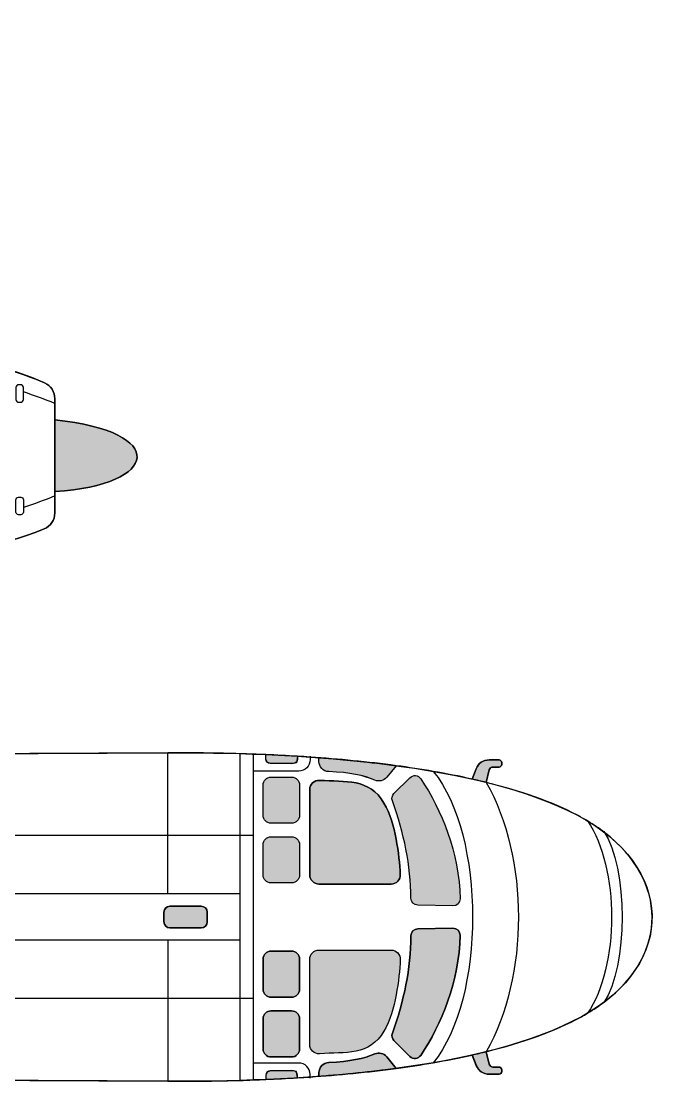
# Model space of a CAD drawing. Extents: x 65 to 355, y 40 to 244.
# Drawn here: x 262.71 to 282.08, y 108.03 to 139.77 of the extents above; entities that cross this region are included whole.
import ezdxf

# ---------------------------------------------------------------- set-up
doc = ezdxf.new("R2010")
doc.units = 0
doc.header["$MEASUREMENT"] = 0
doc.layers.add('4-VIEW', color=7, linetype='CONTINUOUS')
doc.layers.add('SOLIDS', color=7, linetype='CONTINUOUS')

msp = doc.modelspace()

# ---------------------------------------------------------------- hatches: boundary and pattern name
at = {"layer": 'SOLIDS'}
h = msp.add_hatch(color=7, dxfattribs=at)
edge = h.paths.add_edge_path()
edge.add_spline(control_points=[(263.689, 128.033), (263.689, 128.033), (263.689, 125.915), (263.689, 125.915), (266.785, 126.121), (267.055, 127.677), (263.689, 128.033)], knot_values=[0, 0, 0, 0, 1, 1, 1, 2, 2, 2, 2], degree=3, periodic=1)
for points in [[(269.914, 118.034), (269.907, 118.165), (270.845, 118.116), (270.812, 117.927), (270.678, 117.897), (270.053, 117.907), (269.951, 117.945)], [(269.914, 108.718), (269.907, 108.587), (270.845, 108.636), (270.812, 108.826), (270.678, 108.855), (270.053, 108.846), (269.951, 108.809)]]:
    msp.add_hatch(color=7, dxfattribs=at).paths.add_polyline_path(points)
h = msp.add_hatch(color=7, dxfattribs=at)
edge = h.paths.add_edge_path()
edge.add_spline(control_points=[(273.758, 117.839), (273.007, 117.94), (272.24, 118.017), (271.478, 118.073), (271.478, 118.073), (271.478, 118.022), (271.478, 118.022), (271.478, 118.022), (271.478, 117.966), (271.478, 117.966), (271.478, 117.804), (271.607, 117.67), (271.77, 117.664), (272.385, 117.64), (272.811, 117.547), (273.122, 117.412), (273.248, 117.359), (273.389, 117.392), (273.476, 117.498), (273.476, 117.498), (273.758, 117.839), (273.758, 117.839)], knot_values=[0, 0, 0, 0, 1, 1, 1, 2, 2, 2, 3, 3, 3, 4, 4, 4, 5, 5, 5, 6, 6, 6, 7, 7, 7, 7], degree=3, periodic=1)
h = msp.add_hatch(color=7, dxfattribs=at)
edge = h.paths.add_edge_path()
edge.add_spline(control_points=[(276.497, 118.008), (276.324, 118.008), (276.176, 117.908), (276.112, 117.748), (276.112, 117.748), (275.992, 117.445), (275.992, 117.445), (276.131, 117.414), (276.269, 117.381), (276.406, 117.347), (276.406, 117.347), (276.501, 117.713), (276.501, 117.713), (276.513, 117.763), (276.557, 117.798), (276.609, 117.798), (276.609, 117.798), (276.789, 117.798), (276.789, 117.798), (276.833, 117.798), (276.869, 117.833), (276.869, 117.878), (276.869, 117.878), (276.869, 117.928), (276.869, 117.928), (276.869, 117.972), (276.833, 118.008), (276.789, 118.008), (276.789, 118.008), (276.497, 118.008), (276.497, 118.008)], knot_values=[0, 0, 0, 0, 1, 1, 1, 2, 2, 2, 3, 3, 3, 4, 4, 4, 5, 5, 5, 6, 6, 6, 7, 7, 7, 8, 8, 8, 9, 9, 9, 10, 10, 10, 10], degree=3, periodic=1)
h = msp.add_hatch(color=7, dxfattribs=at)
edge = h.paths.add_edge_path()
edge.add_spline(control_points=[(269.83, 117.269), (269.83, 117.269), (269.83, 116.374), (269.83, 116.374), (269.83, 116.246), (269.934, 116.142), (270.061, 116.142), (270.061, 116.142), (270.672, 116.142), (270.672, 116.142), (270.8, 116.142), (270.904, 116.246), (270.904, 116.374), (270.904, 116.374), (270.904, 117.269), (270.904, 117.269), (270.904, 117.397), (270.8, 117.501), (270.672, 117.501), (270.672, 117.501), (270.061, 117.501), (270.061, 117.501), (269.934, 117.501), (269.83, 117.397), (269.83, 117.269)], knot_values=[0, 0, 0, 0, 1, 1, 1, 2, 2, 2, 3, 3, 3, 4, 4, 4, 5, 5, 5, 6, 6, 6, 7, 7, 7, 8, 8, 8, 8], degree=3, periodic=1)
h = msp.add_hatch(color=7, dxfattribs=at)
edge = h.paths.add_edge_path()
edge.add_spline(control_points=[(271.205, 117.137), (271.205, 117.137), (271.205, 114.622), (271.205, 114.622), (271.205, 114.473), (271.326, 114.351), (271.476, 114.351), (271.476, 114.351), (273.605, 114.351), (273.605, 114.351), (273.762, 114.351), (273.886, 114.483), (273.876, 114.639), (273.839, 115.212), (273.745, 116.13), (273.395, 116.738), (272.97, 117.476), (272.265, 117.353), (271.495, 117.407), (271.337, 117.418), (271.205, 117.294), (271.205, 117.137)], knot_values=[0, 0, 0, 0, 1, 1, 1, 2, 2, 2, 3, 3, 3, 4, 4, 4, 5, 5, 5, 6, 6, 6, 7, 7, 7, 7], degree=3, periodic=1)
h = msp.add_hatch(color=7, dxfattribs=at)
edge = h.paths.add_edge_path()
edge.add_spline(control_points=[(273.643, 116.799), (273.985, 115.856), (274.188, 114.899), (274.189, 113.933), (274.189, 113.82), (274.28, 113.728), (274.392, 113.726), (274.392, 113.726), (275.43, 113.707), (275.43, 113.707), (275.548, 113.704), (275.643, 113.799), (275.641, 113.918), (275.615, 115.27), (275.094, 116.541), (274.478, 117.454), (274.405, 117.563), (274.252, 117.578), (274.16, 117.485), (274.16, 117.485), (273.69, 117.016), (273.69, 117.016), (273.632, 116.958), (273.614, 116.876), (273.643, 116.799)], knot_values=[0, 0, 0, 0, 1, 1, 1, 2, 2, 2, 3, 3, 3, 4, 4, 4, 5, 5, 5, 6, 6, 6, 7, 7, 7, 8, 8, 8, 8], degree=3, periodic=1)
h = msp.add_hatch(color=7, dxfattribs=at)
edge = h.paths.add_edge_path()
edge.add_spline(control_points=[(269.83, 115.51), (269.83, 115.51), (269.83, 114.614), (269.83, 114.614), (269.83, 114.487), (269.934, 114.383), (270.061, 114.383), (270.061, 114.383), (270.672, 114.383), (270.672, 114.383), (270.8, 114.383), (270.904, 114.487), (270.904, 114.614), (270.904, 114.614), (270.904, 115.51), (270.904, 115.51), (270.904, 115.638), (270.8, 115.742), (270.672, 115.742), (270.672, 115.742), (270.061, 115.742), (270.061, 115.742), (269.934, 115.742), (269.83, 115.638), (269.83, 115.51)], knot_values=[0, 0, 0, 0, 1, 1, 1, 2, 2, 2, 3, 3, 3, 4, 4, 4, 5, 5, 5, 6, 6, 6, 7, 7, 7, 8, 8, 8, 8], degree=3, periodic=1)
h = msp.add_hatch(color=7, dxfattribs=at)
edge = h.paths.add_edge_path()
edge.add_spline(control_points=[(267.081, 113.697), (266.985, 113.697), (266.906, 113.619), (266.906, 113.521), (266.906, 113.521), (266.906, 113.234), (266.906, 113.234), (266.906, 113.138), (266.985, 113.058), (267.081, 113.058), (267.081, 113.058), (268.005, 113.058), (268.005, 113.058), (268.101, 113.058), (268.181, 113.138), (268.181, 113.234), (268.181, 113.234), (268.181, 113.521), (268.181, 113.521), (268.181, 113.619), (268.101, 113.697), (268.005, 113.697), (268.005, 113.697), (267.081, 113.697), (267.081, 113.697)], knot_values=[0, 0, 0, 0, 1, 1, 1, 2, 2, 2, 3, 3, 3, 4, 4, 4, 5, 5, 5, 6, 6, 6, 7, 7, 7, 8, 8, 8, 8], degree=3, periodic=1)
h = msp.add_hatch(color=7, dxfattribs=at)
edge = h.paths.add_edge_path()
edge.add_spline(control_points=[(274.189, 112.823), (274.188, 111.857), (273.985, 110.9), (273.643, 109.958), (273.614, 109.88), (273.632, 109.799), (273.69, 109.74), (273.69, 109.74), (274.16, 109.271), (274.16, 109.271), (274.252, 109.178), (274.405, 109.193), (274.478, 109.302), (275.094, 110.216), (275.615, 111.486), (275.641, 112.839), (275.643, 112.957), (275.548, 113.052), (275.43, 113.05), (275.43, 113.05), (274.392, 113.031), (274.392, 113.031), (274.28, 113.028), (274.189, 112.936), (274.189, 112.823)], knot_values=[0, 0, 0, 0, 1, 1, 1, 2, 2, 2, 3, 3, 3, 4, 4, 4, 5, 5, 5, 6, 6, 6, 7, 7, 7, 8, 8, 8, 8], degree=3, periodic=1)
h = msp.add_hatch(color=7, dxfattribs=at)
edge = h.paths.add_edge_path()
edge.add_spline(control_points=[(269.83, 112.141), (269.83, 112.141), (269.83, 111.246), (269.83, 111.246), (269.83, 111.119), (269.934, 111.014), (270.061, 111.014), (270.061, 111.014), (270.672, 111.014), (270.672, 111.014), (270.8, 111.014), (270.904, 111.119), (270.904, 111.246), (270.904, 111.246), (270.904, 112.141), (270.904, 112.141), (270.904, 112.269), (270.8, 112.374), (270.672, 112.374), (270.672, 112.374), (270.061, 112.374), (270.061, 112.374), (269.934, 112.374), (269.83, 112.269), (269.83, 112.141)], knot_values=[0, 0, 0, 0, 1, 1, 1, 2, 2, 2, 3, 3, 3, 4, 4, 4, 5, 5, 5, 6, 6, 6, 7, 7, 7, 8, 8, 8, 8], degree=3, periodic=1)
h = msp.add_hatch(color=7, dxfattribs=at)
edge = h.paths.add_edge_path()
edge.add_spline(control_points=[(271.476, 112.405), (271.326, 112.405), (271.205, 112.283), (271.205, 112.134), (271.205, 112.134), (271.205, 109.619), (271.205, 109.619), (271.205, 109.462), (271.337, 109.338), (271.495, 109.349), (272.265, 109.403), (272.97, 109.28), (273.395, 110.018), (273.745, 110.626), (273.839, 111.545), (273.876, 112.116), (273.886, 112.274), (273.762, 112.405), (273.605, 112.405), (273.605, 112.405), (271.476, 112.405), (271.476, 112.405)], knot_values=[0, 0, 0, 0, 1, 1, 1, 2, 2, 2, 3, 3, 3, 4, 4, 4, 5, 5, 5, 6, 6, 6, 7, 7, 7, 7], degree=3, periodic=1)
h = msp.add_hatch(color=7, dxfattribs=at)
edge = h.paths.add_edge_path()
edge.add_spline(control_points=[(269.83, 110.382), (269.83, 110.382), (269.83, 109.487), (269.83, 109.487), (269.83, 109.359), (269.934, 109.255), (270.061, 109.255), (270.061, 109.255), (270.672, 109.255), (270.672, 109.255), (270.8, 109.255), (270.904, 109.359), (270.904, 109.487), (270.904, 109.487), (270.904, 110.382), (270.904, 110.382), (270.904, 110.51), (270.8, 110.614), (270.672, 110.614), (270.672, 110.614), (270.061, 110.614), (270.061, 110.614), (269.934, 110.614), (269.83, 110.51), (269.83, 110.382)], knot_values=[0, 0, 0, 0, 1, 1, 1, 2, 2, 2, 3, 3, 3, 4, 4, 4, 5, 5, 5, 6, 6, 6, 7, 7, 7, 8, 8, 8, 8], degree=3, periodic=1)
h = msp.add_hatch(color=7, dxfattribs=at)
edge = h.paths.add_edge_path()
edge.add_spline(control_points=[(271.77, 109.092), (271.607, 109.086), (271.478, 108.953), (271.478, 108.79), (271.478, 108.79), (271.478, 108.682), (271.478, 108.682), (272.239, 108.74), (273.004, 108.816), (273.754, 108.917), (273.754, 108.917), (273.476, 109.258), (273.476, 109.258), (273.389, 109.363), (273.248, 109.398), (273.122, 109.343), (272.811, 109.21), (272.385, 109.117), (271.77, 109.092)], knot_values=[0, 0, 0, 0, 1, 1, 1, 2, 2, 2, 3, 3, 3, 4, 4, 4, 5, 5, 5, 6, 6, 6, 6], degree=3, periodic=1)
h = msp.add_hatch(color=7, dxfattribs=at)
edge = h.paths.add_edge_path()
edge.add_spline(control_points=[(275.991, 109.312), (275.991, 109.312), (276.112, 109.008), (276.112, 109.008), (276.176, 108.848), (276.324, 108.747), (276.497, 108.747), (276.497, 108.747), (276.789, 108.747), (276.789, 108.747), (276.833, 108.747), (276.869, 108.784), (276.869, 108.827), (276.869, 108.827), (276.869, 108.879), (276.869, 108.879), (276.869, 108.922), (276.833, 108.958), (276.789, 108.958), (276.789, 108.958), (276.609, 108.958), (276.609, 108.958), (276.557, 108.958), (276.513, 108.993), (276.501, 109.044), (276.501, 109.044), (276.411, 109.41), (276.411, 109.41), (276.273, 109.376), (276.133, 109.343), (275.991, 109.312)], knot_values=[0, 0, 0, 0, 1, 1, 1, 2, 2, 2, 3, 3, 3, 4, 4, 4, 5, 5, 5, 6, 6, 6, 7, 7, 7, 8, 8, 8, 9, 9, 9, 10, 10, 10, 10], degree=3, periodic=1)

# ---------------------------------------------------------------- linework, layer by layer
at = {"layer": '4-VIEW', "color": 7}
for points in [[(267.017, 114.062), (267.017, 118.216)], [(269.148, 118.193), (269.148, 108.563)], [(269.535, 118.179), (269.535, 108.577)], [(269.535, 115.779), (255.78, 115.779)], [(269.148, 114.062), (254.429, 114.062)], [(269.148, 112.695), (254.429, 112.695)], [(267.017, 112.695), (267.017, 108.54)], [(269.535, 110.978), (255.78, 110.978)]]:
    msp.add_lwpolyline(points, dxfattribs=at)
for points, knots in [([(256.077, 124.245), (255.062, 124.907), (253.611, 125.319), (251.883, 125.297), (251.883, 125.297), (247.511, 125.238), (247.511, 125.238), (246.776, 125.229), (246.204, 125.308), (246.211, 126.044), (246.211, 126.044), (246.23, 128.174), (246.23, 128.174), (246.234, 128.686), (246.559, 128.696), (247.006, 128.695), (247.006, 128.695), (251.389, 128.684), (251.389, 128.684), (252.516, 128.681), (253.58, 128.764), (254.62, 129.264), (255.469, 129.672), (255.827, 130.163), (256.522, 130.152), (258.95, 130.111), (261.159, 130.086), (263.382, 129.119), (263.573, 129.036), (263.689, 128.859), (263.689, 128.651), (263.689, 128.651), (263.689, 125.288), (263.689, 125.288), (263.689, 125.076), (263.567, 124.895), (263.37, 124.815), (261.997, 124.26), (260.486, 124.049), (258.927, 123.961), (258.927, 123.961), (256.876, 124.007), (256.876, 124.007), (256.876, 124.007), (256.813, 124.008), (256.813, 124.008)], [0, 0, 0, 0, 1, 1, 1, 2, 2, 2, 3, 3, 3, 4, 4, 4, 5, 5, 5, 6, 6, 6, 7, 7, 7, 8, 8, 8, 9, 9, 9, 10, 10, 10, 11, 11, 11, 12, 12, 12, 13, 13, 13, 14, 14, 14, 15, 15, 15, 15]), ([(262.683, 128.55), (262.683, 128.55), (262.62, 128.55), (262.62, 128.55), (262.576, 128.55), (262.54, 128.585), (262.54, 128.629), (262.54, 128.629), (262.54, 128.987), (262.54, 128.987), (262.54, 129.03), (262.576, 129.066), (262.62, 129.066), (262.62, 129.066), (262.683, 129.066), (262.683, 129.066), (262.726, 129.066), (262.762, 129.03), (262.762, 128.987), (262.762, 128.987), (262.762, 128.629), (262.762, 128.629), (262.762, 128.585), (262.726, 128.55), (262.683, 128.55), (262.683, 128.55), (262.683, 128.55), (262.683, 128.55)], [0, 0, 0, 0, 1, 1, 1, 2, 2, 2, 3, 3, 3, 4, 4, 4, 5, 5, 5, 6, 6, 6, 7, 7, 7, 8, 8, 8, 9, 9, 9, 9]), ([(262.683, 125.751), (262.683, 125.751), (262.62, 125.751), (262.62, 125.751), (262.576, 125.751), (262.54, 125.716), (262.54, 125.672), (262.54, 125.672), (262.54, 125.314), (262.54, 125.314), (262.54, 125.271), (262.576, 125.235), (262.62, 125.235), (262.62, 125.235), (262.683, 125.235), (262.683, 125.235), (262.726, 125.235), (262.762, 125.271), (262.762, 125.314), (262.762, 125.314), (262.762, 125.672), (262.762, 125.672), (262.762, 125.716), (262.726, 125.751), (262.683, 125.751), (262.683, 125.751), (262.683, 125.751), (262.683, 125.751)], [0, 0, 0, 0, 1, 1, 1, 2, 2, 2, 3, 3, 3, 4, 4, 4, 5, 5, 5, 6, 6, 6, 7, 7, 7, 8, 8, 8, 9, 9, 9, 9]), ([(242.79, 118.095), (242.79, 118.095), (267.279, 118.218), (267.279, 118.218), (271.023, 118.224), (276.2, 117.902), (279.099, 116.379), (281.951, 114.881), (282.08, 112.01), (279.215, 110.44), (276.34, 108.864), (271.073, 108.532), (267.279, 108.538), (267.279, 108.538), (242.79, 108.661), (242.79, 108.661)], [0, 0, 0, 0, 1, 1, 1, 2, 2, 2, 3, 3, 3, 4, 4, 4, 5, 5, 5, 5]), ([(271.215, 118.123), (271.215, 118.123), (271.215, 118.015), (271.215, 118.015), (271.215, 117.831), (271.065, 117.681), (270.88, 117.681), (270.88, 117.681), (269.535, 117.681), (269.535, 117.681)], [0, 0, 0, 0, 1, 1, 1, 2, 2, 2, 3, 3, 3, 3]), ([(270.845, 118.116), (270.845, 118.116), (270.845, 118.034), (270.845, 118.034), (270.845, 117.965), (270.788, 117.907), (270.717, 117.907), (270.717, 117.907), (270.041, 117.907), (270.041, 117.907), (269.971, 117.907), (269.914, 117.965), (269.914, 118.034), (269.914, 118.034), (269.914, 118.166), (269.914, 118.166)], [0, 0, 0, 0, 1, 1, 1, 2, 2, 2, 3, 3, 3, 4, 4, 4, 5, 5, 5, 5]), ([(273.754, 117.839), (273.754, 117.839), (273.476, 117.499), (273.476, 117.499), (273.389, 117.393), (273.248, 117.359), (273.122, 117.413), (272.811, 117.547), (272.385, 117.64), (271.77, 117.664), (271.607, 117.67), (271.478, 117.804), (271.478, 117.966), (271.478, 117.966), (271.478, 118.071), (271.478, 118.071)], [0, 0, 0, 0, 1, 1, 1, 2, 2, 2, 3, 3, 3, 4, 4, 4, 5, 5, 5, 5]), ([(275.991, 117.444), (275.991, 117.444), (276.112, 117.748), (276.112, 117.748), (276.176, 117.908), (276.324, 118.008), (276.497, 118.008), (276.497, 118.008), (276.789, 118.008), (276.789, 118.008), (276.833, 118.008), (276.869, 117.973), (276.869, 117.928), (276.869, 117.928), (276.869, 117.878), (276.869, 117.878), (276.869, 117.833), (276.833, 117.798), (276.789, 117.798), (276.789, 117.798), (276.609, 117.798), (276.609, 117.798), (276.557, 117.798), (276.513, 117.763), (276.501, 117.713), (276.501, 117.713), (276.411, 117.345), (276.411, 117.345)], [0, 0, 0, 0, 1, 1, 1, 2, 2, 2, 3, 3, 3, 4, 4, 4, 5, 5, 5, 6, 6, 6, 7, 7, 7, 8, 8, 8, 9, 9, 9, 9]), ([(270.672, 117.502), (270.672, 117.502), (270.061, 117.502), (270.061, 117.502), (269.934, 117.502), (269.83, 117.397), (269.83, 117.269), (269.83, 117.269), (269.83, 116.374), (269.83, 116.374), (269.83, 116.246), (269.934, 116.142), (270.061, 116.142), (270.061, 116.142), (270.672, 116.142), (270.672, 116.142), (270.8, 116.142), (270.904, 116.246), (270.904, 116.374), (270.904, 116.374), (270.904, 117.269), (270.904, 117.269), (270.904, 117.397), (270.8, 117.502), (270.672, 117.502), (270.672, 117.502), (270.672, 117.502), (270.672, 117.502)], [0, 0, 0, 0, 1, 1, 1, 2, 2, 2, 3, 3, 3, 4, 4, 4, 5, 5, 5, 6, 6, 6, 7, 7, 7, 8, 8, 8, 9, 9, 9, 9]), ([(271.495, 117.407), (272.265, 117.353), (272.97, 117.476), (273.395, 116.738), (273.745, 116.13), (273.839, 115.212), (273.876, 114.639), (273.886, 114.483), (273.762, 114.351), (273.605, 114.351), (273.605, 114.351), (271.476, 114.351), (271.476, 114.351), (271.326, 114.351), (271.205, 114.473), (271.205, 114.622), (271.205, 114.622), (271.205, 117.137), (271.205, 117.137), (271.205, 117.294), (271.337, 117.418), (271.495, 117.407), (271.495, 117.407), (271.495, 117.407), (271.495, 117.407)], [0, 0, 0, 0, 1, 1, 1, 2, 2, 2, 3, 3, 3, 4, 4, 4, 5, 5, 5, 6, 6, 6, 7, 7, 7, 8, 8, 8, 8]), ([(274.392, 113.726), (274.392, 113.726), (275.43, 113.707), (275.43, 113.707), (275.548, 113.704), (275.643, 113.799), (275.641, 113.918), (275.615, 115.27), (275.094, 116.541), (274.478, 117.454), (274.405, 117.563), (274.252, 117.578), (274.16, 117.485), (274.16, 117.485), (273.69, 117.016), (273.69, 117.016), (273.632, 116.958), (273.614, 116.876), (273.643, 116.799), (273.985, 115.856), (274.188, 114.899), (274.189, 113.933), (274.189, 113.82), (274.28, 113.728), (274.392, 113.726), (274.392, 113.726), (274.392, 113.726), (274.392, 113.726)], [0, 0, 0, 0, 1, 1, 1, 2, 2, 2, 3, 3, 3, 4, 4, 4, 5, 5, 5, 6, 6, 6, 7, 7, 7, 8, 8, 8, 9, 9, 9, 9]), ([(270.672, 115.742), (270.672, 115.742), (270.061, 115.742), (270.061, 115.742), (269.934, 115.742), (269.83, 115.638), (269.83, 115.51), (269.83, 115.51), (269.83, 114.614), (269.83, 114.614), (269.83, 114.487), (269.934, 114.383), (270.061, 114.383), (270.061, 114.383), (270.672, 114.383), (270.672, 114.383), (270.8, 114.383), (270.904, 114.487), (270.904, 114.614), (270.904, 114.614), (270.904, 115.51), (270.904, 115.51), (270.904, 115.638), (270.8, 115.742), (270.672, 115.742), (270.672, 115.742), (270.672, 115.742), (270.672, 115.742)], [0, 0, 0, 0, 1, 1, 1, 2, 2, 2, 3, 3, 3, 4, 4, 4, 5, 5, 5, 6, 6, 6, 7, 7, 7, 8, 8, 8, 9, 9, 9, 9]), ([(266.906, 113.522), (266.906, 113.619), (266.985, 113.697), (267.081, 113.697), (267.081, 113.697), (268.005, 113.697), (268.005, 113.697), (268.101, 113.697), (268.181, 113.619), (268.181, 113.522), (268.181, 113.522), (268.181, 113.234), (268.181, 113.234), (268.181, 113.138), (268.101, 113.059), (268.005, 113.059), (268.005, 113.059), (267.081, 113.059), (267.081, 113.059), (266.985, 113.059), (266.906, 113.138), (266.906, 113.234), (266.906, 113.234), (266.906, 113.522), (266.906, 113.522), (266.906, 113.522), (266.906, 113.522), (266.906, 113.522)], [0, 0, 0, 0, 1, 1, 1, 2, 2, 2, 3, 3, 3, 4, 4, 4, 5, 5, 5, 6, 6, 6, 7, 7, 7, 8, 8, 8, 9, 9, 9, 9]), ([(274.392, 113.031), (274.392, 113.031), (275.43, 113.05), (275.43, 113.05), (275.548, 113.053), (275.643, 112.957), (275.641, 112.839), (275.615, 111.486), (275.094, 110.216), (274.478, 109.302), (274.405, 109.193), (274.252, 109.178), (274.16, 109.271), (274.16, 109.271), (273.69, 109.74), (273.69, 109.74), (273.632, 109.799), (273.614, 109.88), (273.643, 109.958), (273.985, 110.9), (274.188, 111.857), (274.189, 112.823), (274.189, 112.936), (274.28, 113.028), (274.392, 113.031), (274.392, 113.031), (274.392, 113.031), (274.392, 113.031)], [0, 0, 0, 0, 1, 1, 1, 2, 2, 2, 3, 3, 3, 4, 4, 4, 5, 5, 5, 6, 6, 6, 7, 7, 7, 8, 8, 8, 9, 9, 9, 9]), ([(270.672, 111.014), (270.672, 111.014), (270.061, 111.014), (270.061, 111.014), (269.934, 111.014), (269.83, 111.119), (269.83, 111.246), (269.83, 111.246), (269.83, 112.142), (269.83, 112.142), (269.83, 112.269), (269.934, 112.374), (270.061, 112.374), (270.061, 112.374), (270.672, 112.374), (270.672, 112.374), (270.8, 112.374), (270.904, 112.269), (270.904, 112.142), (270.904, 112.142), (270.904, 111.246), (270.904, 111.246), (270.904, 111.119), (270.8, 111.014), (270.672, 111.014), (270.672, 111.014), (270.672, 111.014), (270.672, 111.014)], [0, 0, 0, 0, 1, 1, 1, 2, 2, 2, 3, 3, 3, 4, 4, 4, 5, 5, 5, 6, 6, 6, 7, 7, 7, 8, 8, 8, 9, 9, 9, 9]), ([(271.495, 109.349), (272.265, 109.403), (272.97, 109.281), (273.395, 110.018), (273.745, 110.626), (273.839, 111.545), (273.876, 112.116), (273.886, 112.274), (273.762, 112.405), (273.605, 112.405), (273.605, 112.405), (271.476, 112.405), (271.476, 112.405), (271.326, 112.405), (271.205, 112.283), (271.205, 112.134), (271.205, 112.134), (271.205, 109.619), (271.205, 109.619), (271.205, 109.462), (271.337, 109.338), (271.495, 109.349), (271.495, 109.349), (271.495, 109.349), (271.495, 109.349)], [0, 0, 0, 0, 1, 1, 1, 2, 2, 2, 3, 3, 3, 4, 4, 4, 5, 5, 5, 6, 6, 6, 7, 7, 7, 8, 8, 8, 8]), ([(270.672, 109.255), (270.672, 109.255), (270.061, 109.255), (270.061, 109.255), (269.934, 109.255), (269.83, 109.359), (269.83, 109.487), (269.83, 109.487), (269.83, 110.382), (269.83, 110.382), (269.83, 110.51), (269.934, 110.614), (270.061, 110.614), (270.061, 110.614), (270.672, 110.614), (270.672, 110.614), (270.8, 110.614), (270.904, 110.51), (270.904, 110.382), (270.904, 110.382), (270.904, 109.487), (270.904, 109.487), (270.904, 109.359), (270.8, 109.255), (270.672, 109.255), (270.672, 109.255), (270.672, 109.255), (270.672, 109.255)], [0, 0, 0, 0, 1, 1, 1, 2, 2, 2, 3, 3, 3, 4, 4, 4, 5, 5, 5, 6, 6, 6, 7, 7, 7, 8, 8, 8, 9, 9, 9, 9]), ([(273.754, 108.917), (273.754, 108.917), (273.476, 109.258), (273.476, 109.258), (273.389, 109.363), (273.248, 109.398), (273.122, 109.343), (272.811, 109.21), (272.385, 109.117), (271.77, 109.092), (271.607, 109.086), (271.478, 108.953), (271.478, 108.79), (271.478, 108.79), (271.478, 108.685), (271.478, 108.685)], [0, 0, 0, 0, 1, 1, 1, 2, 2, 2, 3, 3, 3, 4, 4, 4, 5, 5, 5, 5]), ([(275.991, 109.313), (275.991, 109.313), (276.112, 109.009), (276.112, 109.009), (276.176, 108.848), (276.324, 108.748), (276.497, 108.748), (276.497, 108.748), (276.789, 108.748), (276.789, 108.748), (276.833, 108.748), (276.869, 108.784), (276.869, 108.827), (276.869, 108.827), (276.869, 108.879), (276.869, 108.879), (276.869, 108.923), (276.833, 108.958), (276.789, 108.958), (276.789, 108.958), (276.609, 108.958), (276.609, 108.958), (276.557, 108.958), (276.513, 108.993), (276.501, 109.044), (276.501, 109.044), (276.411, 109.41), (276.411, 109.41)], [0, 0, 0, 0, 1, 1, 1, 2, 2, 2, 3, 3, 3, 4, 4, 4, 5, 5, 5, 6, 6, 6, 7, 7, 7, 8, 8, 8, 9, 9, 9, 9]), ([(271.215, 108.633), (271.215, 108.633), (271.215, 108.741), (271.215, 108.741), (271.215, 108.926), (271.065, 109.076), (270.88, 109.076), (270.88, 109.076), (269.535, 109.076), (269.535, 109.076)], [0, 0, 0, 0, 1, 1, 1, 2, 2, 2, 3, 3, 3, 3]), ([(270.845, 108.64), (270.845, 108.64), (270.845, 108.722), (270.845, 108.722), (270.845, 108.792), (270.788, 108.849), (270.717, 108.849), (270.717, 108.849), (270.041, 108.849), (270.041, 108.849), (269.971, 108.849), (269.914, 108.792), (269.914, 108.722), (269.914, 108.722), (269.914, 108.59), (269.914, 108.59)], [0, 0, 0, 0, 1, 1, 1, 2, 2, 2, 3, 3, 3, 4, 4, 4, 5, 5, 5, 5])]:
    msp.add_open_spline(points, degree=3, knots=knots, dxfattribs=at)
for points in [[(263.689, 128.513), (263.391, 128.635), (263.082, 128.748), (262.762, 128.852)], [(263.689, 128.033), (267.055, 127.677), (266.785, 126.121), (263.689, 125.915)], [(263.689, 125.788), (263.391, 125.665), (263.082, 125.553), (262.762, 125.448)], [(274.848, 117.671), (276.392, 115.784), (276.392, 110.972), (274.848, 109.085)], [(276.411, 117.345), (277.673, 115.143), (277.673, 111.613), (276.411, 109.41)], [(279.398, 116.213), (280.344, 114.818), (280.344, 111.938), (279.398, 110.543)], [(279.878, 115.899), (280.596, 114.842), (280.596, 111.915), (279.878, 110.858)]]:
    msp.add_open_spline(points, degree=3, dxfattribs=at)
at = {"layer": 'SOLIDS'}
for points in [[(269.914, 118.034), (269.907, 118.165), (270.845, 118.116), (270.812, 117.927), (270.678, 117.897), (270.053, 117.907), (269.951, 117.945), (269.914, 118.034)], [(269.914, 108.718), (269.907, 108.587), (270.845, 108.636), (270.812, 108.826), (270.678, 108.855), (270.053, 108.846), (269.951, 108.809), (269.914, 108.718)]]:
    msp.add_lwpolyline(points, dxfattribs=at)
for points, knots in [([(198.83, 114.729), (198.83, 114.729), (199.328, 127.495), (199.328, 127.495), (199.328, 127.495), (199.57, 133.624), (199.57, 133.624), (199.576, 133.792), (199.688, 133.933), (199.851, 133.978), (202.298, 134.641), (204.24, 134.8), (205.749, 134.255), (205.974, 134.484), (206.335, 134.434), (206.365, 133.855), (206.365, 133.855), (206.376, 133.652), (206.376, 133.652), (206.376, 133.652), (207.298, 115.953), (207.298, 115.953), (207.298, 115.953), (207.628, 115.974), (207.628, 115.974), (209.893, 116.522), (212.258, 117.012), (214.819, 117.325), (216.662, 117.549), (218.607, 117.682), (220.689, 117.678), (220.689, 117.678), (233.032, 117.867), (233.032, 117.867), (233.032, 117.867), (236.773, 117.924), (236.773, 117.924), (236.773, 117.924), (243.094, 118.02), (243.094, 118.02), (243.028, 118.032), (242.963, 118.044), (242.901, 118.056), (242.865, 118.062), (242.833, 118.076), (242.806, 118.095), (242.743, 118.139), (242.704, 118.21), (242.704, 118.29), (242.704, 118.29), (242.699, 124.32), (242.699, 124.32), (242.699, 124.509), (242.591, 124.671), (242.417, 124.745), (240.686, 125.477), (240.641, 128.41), (242.287, 129.256), (242.488, 129.359), (242.617, 129.534), (242.657, 129.755), (242.657, 129.755), (242.674, 129.848), (242.674, 129.848), (242.674, 129.848), (245.49, 145.554), (245.49, 145.554), (245.49, 145.554), (246.931, 153.59), (246.931, 153.59), (246.931, 153.59), (246.775, 153.59), (246.775, 153.59), (246.685, 153.59), (246.618, 153.67), (246.633, 153.758), (246.633, 153.758), (247.845, 160.5), (247.845, 160.5), (247.858, 160.571), (247.921, 160.621), (247.992, 160.618), (247.992, 160.618), (248.189, 160.609), (248.189, 160.609), (248.189, 160.609), (249.793, 169.558), (249.793, 169.558), (249.793, 169.558), (249.841, 169.824), (249.841, 169.824), (249.841, 169.824), (249.851, 169.881), (249.851, 169.881), (249.888, 170.089), (249.974, 170.273), (250.099, 170.424), (250.152, 170.487), (250.212, 170.544), (250.278, 170.594), (250.364, 170.66), (250.462, 170.715), (250.569, 170.758), (250.569, 170.758), (254.019, 172.117), (254.019, 172.117), (254.355, 172.249), (254.697, 172.29), (255.023, 172.256), (255.346, 172.222), (255.653, 172.114), (255.922, 171.946), (256.437, 171.623), (256.814, 171.081), (256.897, 170.424), (256.909, 170.332), (256.915, 170.238), (256.915, 170.143), (256.915, 170.143), (256.914, 169.785), (256.914, 169.785), (256.914, 169.785), (256.873, 139.995), (256.873, 139.995), (256.873, 139.995), (257.002, 139.995), (257.002, 139.995), (257.437, 139.995), (257.987, 139.542), (257.634, 139.542), (257.634, 139.542), (256.871, 139.542), (256.871, 139.542), (256.871, 139.542), (256.868, 136.628), (256.868, 136.628), (256.868, 136.628), (256.908, 136.627), (256.908, 136.627), (256.975, 136.626), (257.029, 136.57), (257.03, 136.505), (257.03, 136.505), (257.057, 134.227), (257.057, 134.227), (257.058, 134.16), (257.004, 134.108), (256.938, 134.109), (256.938, 134.109), (256.864, 134.11), (256.864, 134.11), (256.864, 134.11), (256.862, 132.6), (256.862, 132.6), (256.862, 132.6), (256.861, 131.636), (256.861, 131.636), (256.861, 131.636), (256.859, 130.376), (256.859, 130.376), (257.042, 130.362), (257.17, 130.314), (257.222, 130.139), (259.378, 130.098), (261.374, 129.992), (263.382, 129.119), (263.573, 129.036), (263.689, 128.859), (263.689, 128.651), (263.689, 128.651), (263.689, 128.512), (263.689, 128.512), (263.689, 128.512), (263.689, 128.033), (263.689, 128.033), (267.055, 127.677), (266.785, 126.121), (263.689, 125.915), (263.689, 125.915), (263.689, 125.788), (263.689, 125.788), (263.689, 125.788), (263.689, 125.288), (263.689, 125.288), (263.689, 125.076), (263.567, 124.895), (263.37, 124.815), (261.997, 124.26), (260.486, 124.049), (258.927, 123.961), (258.927, 123.961), (256.876, 124.007), (256.876, 124.007), (256.876, 124.007), (256.862, 124.007), (256.862, 124.007), (256.862, 124.007), (256.853, 120.932), (256.853, 120.932), (256.853, 120.932), (256.853, 120.571), (256.853, 120.571), (256.853, 120.528), (256.826, 120.491), (256.785, 120.478), (256.785, 120.478), (256.698, 120.452), (256.698, 120.452), (256.656, 120.439), (256.629, 120.403), (256.629, 120.361), (256.629, 120.361), (256.629, 120.058), (256.629, 120.058), (256.629, 120.058), (256.629, 119.756), (256.629, 119.756), (256.629, 119.714), (256.654, 119.678), (256.694, 119.665), (256.694, 119.665), (256.789, 119.632), (256.789, 119.632), (256.827, 119.618), (256.853, 119.583), (256.853, 119.541), (256.853, 119.541), (256.853, 119.224), (256.853, 119.224), (256.853, 119.224), (256.853, 118.287), (256.853, 118.287), (256.853, 118.245), (256.849, 118.205), (256.841, 118.165), (256.841, 118.165), (267.017, 118.216), (267.017, 118.216), (267.017, 118.216), (267.279, 118.218), (267.279, 118.218), (267.871, 118.218), (268.499, 118.212), (269.148, 118.192), (269.276, 118.189), (269.405, 118.185), (269.535, 118.179), (269.661, 118.176), (269.787, 118.17), (269.914, 118.166), (270.222, 118.152), (270.532, 118.136), (270.845, 118.116), (270.968, 118.109), (271.091, 118.101), (271.215, 118.092), (272.062, 118.034), (272.918, 117.952), (273.754, 117.839), (274.123, 117.789), (274.489, 117.733), (274.848, 117.671), (275.237, 117.604), (275.619, 117.529), (275.991, 117.444), (275.991, 117.444), (276.112, 117.748), (276.112, 117.748), (276.176, 117.908), (276.324, 118.008), (276.497, 118.008), (276.497, 118.008), (276.789, 118.008), (276.789, 118.008), (276.833, 118.008), (276.869, 117.972), (276.869, 117.928), (276.869, 117.928), (276.869, 117.878), (276.869, 117.878), (276.869, 117.833), (276.833, 117.798), (276.789, 117.798), (276.789, 117.798), (276.609, 117.798), (276.609, 117.798), (276.557, 117.798), (276.513, 117.763), (276.501, 117.713), (276.501, 117.713), (276.411, 117.346), (276.411, 117.346), (277.419, 117.096), (278.338, 116.778), (279.099, 116.379), (279.203, 116.324), (279.304, 116.268), (279.4, 116.209), (279.577, 116.103), (279.742, 115.991), (279.895, 115.874), (281.75, 114.452), (281.795, 112.309), (279.887, 110.871), (279.737, 110.758), (279.574, 110.649), (279.399, 110.545), (279.399, 110.544), (279.399, 110.543), (279.397, 110.543), (279.338, 110.508), (279.277, 110.474), (279.215, 110.439), (278.432, 110.01), (277.471, 109.673), (276.411, 109.41), (276.411, 109.41), (276.501, 109.044), (276.501, 109.044), (276.513, 108.993), (276.557, 108.958), (276.609, 108.958), (276.609, 108.958), (276.789, 108.958), (276.789, 108.958), (276.833, 108.958), (276.869, 108.922), (276.869, 108.879), (276.869, 108.879), (276.869, 108.827), (276.869, 108.827), (276.869, 108.784), (276.833, 108.747), (276.789, 108.747), (276.789, 108.747), (276.497, 108.747), (276.497, 108.747), (276.324, 108.747), (276.176, 108.848), (276.112, 109.008), (276.112, 109.008), (275.991, 109.312), (275.991, 109.312), (275.619, 109.227), (275.237, 109.152), (274.848, 109.085), (274.489, 109.023), (274.123, 108.967), (273.754, 108.917), (272.918, 108.804), (272.062, 108.722), (271.215, 108.664), (271.091, 108.655), (270.968, 108.647), (270.845, 108.64), (270.532, 108.62), (270.222, 108.605), (269.914, 108.59), (269.787, 108.585), (269.661, 108.58), (269.535, 108.577), (269.405, 108.571), (269.276, 108.567), (269.148, 108.563), (268.499, 108.545), (267.871, 108.537), (267.279, 108.538), (267.279, 108.538), (267.017, 108.54), (267.017, 108.54), (267.017, 108.54), (256.841, 108.591), (256.841, 108.591), (256.849, 108.552), (256.853, 108.511), (256.853, 108.469), (256.853, 108.469), (256.853, 107.531), (256.853, 107.531), (256.853, 107.531), (256.853, 107.215), (256.853, 107.215), (256.853, 107.173), (256.827, 107.138), (256.789, 107.124), (256.789, 107.124), (256.694, 107.091), (256.694, 107.091), (256.654, 107.077), (256.629, 107.042), (256.629, 107.001), (256.629, 107.001), (256.629, 106.698), (256.629, 106.698), (256.629, 106.698), (256.629, 106.396), (256.629, 106.396), (256.629, 106.353), (256.656, 106.316), (256.698, 106.304), (256.698, 106.304), (256.785, 106.277), (256.785, 106.277), (256.826, 106.265), (256.853, 106.228), (256.853, 106.186), (256.853, 106.186), (256.853, 105.825), (256.853, 105.825), (256.853, 105.825), (256.862, 102.748), (256.862, 102.748), (256.862, 102.748), (256.876, 102.749), (256.876, 102.749), (256.876, 102.749), (258.927, 102.795), (258.927, 102.795), (260.486, 102.707), (261.997, 102.496), (263.37, 101.94), (263.567, 101.861), (263.689, 101.68), (263.689, 101.468), (263.689, 101.468), (263.689, 100.967), (263.689, 100.967), (263.689, 100.967), (263.689, 100.841), (263.689, 100.841), (266.785, 100.635), (267.055, 99.079), (263.689, 98.723), (263.689, 98.723), (263.689, 98.243), (263.689, 98.243), (263.689, 98.243), (263.689, 98.105), (263.689, 98.105), (263.689, 97.897), (263.573, 97.719), (263.382, 97.637), (261.374, 96.762), (259.378, 96.658), (257.222, 96.616), (257.17, 96.442), (257.042, 96.393), (256.859, 96.38), (256.859, 96.38), (256.861, 95.12), (256.861, 95.12), (256.861, 95.12), (256.862, 94.156), (256.862, 94.156), (256.862, 94.156), (256.864, 92.646), (256.864, 92.646), (256.864, 92.646), (256.938, 92.647), (256.938, 92.647), (257.004, 92.648), (257.058, 92.595), (257.057, 92.529), (257.057, 92.529), (257.03, 90.251), (257.03, 90.251), (257.029, 90.185), (256.975, 90.13), (256.908, 90.129), (256.908, 90.129), (256.868, 90.129), (256.868, 90.129), (256.868, 90.129), (256.871, 87.213), (256.871, 87.213), (256.871, 87.213), (257.634, 87.213), (257.634, 87.213), (257.987, 87.213), (257.437, 86.76), (257.002, 86.76), (257.002, 86.76), (256.873, 86.76), (256.873, 86.76), (256.873, 86.76), (256.914, 56.971), (256.914, 56.971), (256.914, 56.971), (256.915, 56.613), (256.915, 56.613), (256.915, 56.517), (256.909, 56.423), (256.897, 56.331), (256.814, 55.675), (256.437, 55.133), (255.922, 54.811), (255.653, 54.642), (255.346, 54.534), (255.023, 54.499), (254.697, 54.466), (254.355, 54.507), (254.019, 54.639), (254.019, 54.639), (250.569, 55.998), (250.569, 55.998), (250.462, 56.04), (250.364, 56.095), (250.278, 56.162), (250.212, 56.212), (250.152, 56.269), (250.1, 56.331), (249.974, 56.482), (249.888, 56.667), (249.851, 56.875), (249.851, 56.875), (249.841, 56.932), (249.841, 56.932), (249.841, 56.932), (249.793, 57.198), (249.793, 57.198), (249.793, 57.198), (248.189, 66.147), (248.189, 66.147), (248.189, 66.147), (247.992, 66.138), (247.992, 66.138), (247.921, 66.135), (247.858, 66.184), (247.845, 66.256), (247.845, 66.256), (246.633, 72.997), (246.633, 72.997), (246.618, 73.086), (246.685, 73.166), (246.775, 73.166), (246.775, 73.166), (246.931, 73.166), (246.931, 73.166), (246.931, 73.166), (245.49, 81.202), (245.49, 81.202), (245.49, 81.202), (242.674, 96.906), (242.674, 96.906), (242.674, 96.906), (242.657, 97), (242.657, 97), (242.617, 97.223), (242.488, 97.396), (242.287, 97.5), (240.641, 98.346), (240.686, 101.28), (242.417, 102.011), (242.591, 102.085), (242.699, 102.246), (242.699, 102.436), (242.699, 102.436), (242.704, 108.465), (242.704, 108.465), (242.704, 108.547), (242.743, 108.618), (242.806, 108.661), (242.833, 108.68), (242.865, 108.694), (242.901, 108.7), (242.963, 108.712), (243.028, 108.724), (243.094, 108.737), (243.094, 108.737), (236.773, 108.833), (236.773, 108.833), (236.773, 108.833), (233.032, 108.89), (233.032, 108.89), (233.032, 108.89), (220.689, 109.078), (220.689, 109.078), (218.607, 109.074), (216.662, 109.207), (214.819, 109.431), (212.258, 109.744), (209.893, 110.233), (207.628, 110.782), (207.628, 110.782), (207.302, 110.886), (207.302, 110.886), (207.302, 110.886), (206.376, 93.104), (206.376, 93.104), (206.376, 93.104), (206.365, 92.9), (206.365, 92.9), (206.335, 92.322), (205.974, 92.272), (205.749, 92.502), (204.24, 91.956), (202.298, 92.115), (199.851, 92.778), (199.688, 92.823), (199.576, 92.963), (199.57, 93.133), (199.57, 93.133), (199.328, 99.26), (199.328, 99.26), (199.328, 99.26), (198.83, 112.028), (198.83, 112.028), (198.824, 112.159), (198.896, 112.296), (199.026, 112.323), (199.026, 112.323), (200.455, 112.619), (200.455, 112.619), (200.491, 112.628), (200.524, 112.639), (200.561, 112.639), (200.561, 112.639), (201.97, 112.639), (201.97, 112.639), (201.97, 112.639), (202.244, 112.639), (202.244, 112.639), (202.244, 112.639), (202.244, 112.781), (202.244, 112.781), (199.46, 112.883), (196.88, 113.071), (194.392, 113.296), (193.35, 113.39), (193.329, 113.364), (194.386, 113.459), (196.877, 113.685), (199.458, 113.872), (202.244, 113.975), (202.244, 113.975), (202.244, 114.117), (202.244, 114.117), (202.244, 114.117), (201.97, 114.117), (201.97, 114.117), (201.97, 114.117), (200.561, 114.117), (200.561, 114.117), (200.524, 114.117), (200.491, 114.128), (200.455, 114.136), (200.455, 114.136), (199.026, 114.434), (199.026, 114.434), (198.896, 114.46), (198.824, 114.597), (198.83, 114.729)], [0, 0, 0, 0, 1, 1, 1, 2, 2, 2, 3, 3, 3, 4, 4, 4, 5, 5, 5, 6, 6, 6, 7, 7, 7, 8, 8, 8, 9, 9, 9, 10, 10, 10, 11, 11, 11, 12, 12, 12, 13, 13, 13, 14, 14, 14, 15, 15, 15, 16, 16, 16, 17, 17, 17, 18, 18, 18, 19, 19, 19, 20, 20, 20, 21, 21, 21, 22, 22, 22, 23, 23, 23, 24, 24, 24, 25, 25, 25, 26, 26, 26, 27, 27, 27, 28, 28, 28, 29, 29, 29, 30, 30, 30, 31, 31, 31, 32, 32, 32, 33, 33, 33, 34, 34, 34, 35, 35, 35, 36, 36, 36, 37, 37, 37, 38, 38, 38, 39, 39, 39, 40, 40, 40, 41, 41, 41, 42, 42, 42, 43, 43, 43, 44, 44, 44, 45, 45, 45, 46, 46, 46, 47, 47, 47, 48, 48, 48, 49, 49, 49, 50, 50, 50, 51, 51, 51, 52, 52, 52, 53, 53, 53, 54, 54, 54, 55, 55, 55, 56, 56, 56, 57, 57, 57, 58, 58, 58, 59, 59, 59, 60, 60, 60, 61, 61, 61, 62, 62, 62, 63, 63, 63, 64, 64, 64, 65, 65, 65, 66, 66, 66, 67, 67, 67, 68, 68, 68, 69, 69, 69, 70, 70, 70, 71, 71, 71, 72, 72, 72, 73, 73, 73, 74, 74, 74, 75, 75, 75, 76, 76, 76, 77, 77, 77, 78, 78, 78, 79, 79, 79, 80, 80, 80, 81, 81, 81, 82, 82, 82, 83, 83, 83, 84, 84, 84, 85, 85, 85, 86, 86, 86, 87, 87, 87, 88, 88, 88, 89, 89, 89, 90, 90, 90, 91, 91, 91, 92, 92, 92, 93, 93, 93, 94, 94, 94, 95, 95, 95, 96, 96, 96, 97, 97, 97, 98, 98, 98, 99, 99, 99, 100, 100, 100, 101, 101, 101, 102, 102, 102, 103, 103, 103, 104, 104, 104, 105, 105, 105, 106, 106, 106, 107, 107, 107, 108, 108, 108, 109, 109, 109, 110, 110, 110, 111, 111, 111, 112, 112, 112, 113, 113, 113, 114, 114, 114, 115, 115, 115, 116, 116, 116, 117, 117, 117, 118, 118, 118, 119, 119, 119, 120, 120, 120, 121, 121, 121, 122, 122, 122, 123, 123, 123, 124, 124, 124, 125, 125, 125, 126, 126, 126, 127, 127, 127, 128, 128, 128, 129, 129, 129, 130, 130, 130, 131, 131, 131, 132, 132, 132, 133, 133, 133, 134, 134, 134, 135, 135, 135, 136, 136, 136, 137, 137, 137, 138, 138, 138, 139, 139, 139, 140, 140, 140, 141, 141, 141, 142, 142, 142, 143, 143, 143, 144, 144, 144, 145, 145, 145, 146, 146, 146, 147, 147, 147, 148, 148, 148, 149, 149, 149, 150, 150, 150, 151, 151, 151, 152, 152, 152, 153, 153, 153, 154, 154, 154, 155, 155, 155, 156, 156, 156, 157, 157, 157, 158, 158, 158, 159, 159, 159, 160, 160, 160, 161, 161, 161, 162, 162, 162, 163, 163, 163, 164, 164, 164, 165, 165, 165, 166, 166, 166, 167, 167, 167, 168, 168, 168, 169, 169, 169, 170, 170, 170, 171, 171, 171, 172, 172, 172, 173, 173, 173, 174, 174, 174, 175, 175, 175, 176, 176, 176, 177, 177, 177, 178, 178, 178, 179, 179, 179, 180, 180, 180, 181, 181, 181, 182, 182, 182, 183, 183, 183, 184, 184, 184, 185, 185, 185, 186, 186, 186, 187, 187, 187, 188, 188, 188, 189, 189, 189, 190, 190, 190, 191, 191, 191, 192, 192, 192, 193, 193, 193, 194, 194, 194, 195, 195, 195, 196, 196, 196, 197, 197, 197, 198, 198, 198, 199, 199, 199, 200, 200, 200, 201, 201, 201, 202, 202, 202, 203, 203, 203, 204, 204, 204, 205, 205, 205, 206, 206, 206, 207, 207, 207, 208, 208, 208, 209, 209, 209, 210, 210, 210, 211, 211, 211, 212, 212, 212, 213, 213, 213, 214, 214, 214, 215, 215, 215, 216, 216, 216, 217, 217, 217, 217]), ([(263.689, 128.033), (263.689, 128.033), (263.689, 125.915), (263.689, 125.915), (266.785, 126.121), (267.055, 127.677), (263.689, 128.033)], [0, 0, 0, 0, 1, 1, 1, 2, 2, 2, 2]), ([(273.758, 117.839), (273.007, 117.94), (272.24, 118.017), (271.478, 118.073), (271.478, 118.073), (271.478, 118.022), (271.478, 118.022), (271.478, 118.022), (271.478, 117.966), (271.478, 117.966), (271.478, 117.804), (271.607, 117.67), (271.77, 117.664), (272.385, 117.64), (272.811, 117.547), (273.122, 117.412), (273.248, 117.359), (273.389, 117.392), (273.476, 117.498), (273.476, 117.498), (273.758, 117.839), (273.758, 117.839)], [0, 0, 0, 0, 1, 1, 1, 2, 2, 2, 3, 3, 3, 4, 4, 4, 5, 5, 5, 6, 6, 6, 7, 7, 7, 7]), ([(276.497, 118.008), (276.324, 118.008), (276.176, 117.908), (276.112, 117.748), (276.112, 117.748), (275.992, 117.445), (275.992, 117.445), (276.131, 117.414), (276.269, 117.381), (276.406, 117.347), (276.406, 117.347), (276.501, 117.713), (276.501, 117.713), (276.513, 117.763), (276.557, 117.798), (276.609, 117.798), (276.609, 117.798), (276.789, 117.798), (276.789, 117.798), (276.833, 117.798), (276.869, 117.833), (276.869, 117.878), (276.869, 117.878), (276.869, 117.928), (276.869, 117.928), (276.869, 117.972), (276.833, 118.008), (276.789, 118.008), (276.789, 118.008), (276.497, 118.008), (276.497, 118.008)], [0, 0, 0, 0, 1, 1, 1, 2, 2, 2, 3, 3, 3, 4, 4, 4, 5, 5, 5, 6, 6, 6, 7, 7, 7, 8, 8, 8, 9, 9, 9, 10, 10, 10, 10]), ([(269.83, 117.269), (269.83, 117.269), (269.83, 116.374), (269.83, 116.374), (269.83, 116.246), (269.934, 116.142), (270.061, 116.142), (270.061, 116.142), (270.672, 116.142), (270.672, 116.142), (270.8, 116.142), (270.904, 116.246), (270.904, 116.374), (270.904, 116.374), (270.904, 117.269), (270.904, 117.269), (270.904, 117.397), (270.8, 117.501), (270.672, 117.501), (270.672, 117.501), (270.061, 117.501), (270.061, 117.501), (269.934, 117.501), (269.83, 117.397), (269.83, 117.269)], [0, 0, 0, 0, 1, 1, 1, 2, 2, 2, 3, 3, 3, 4, 4, 4, 5, 5, 5, 6, 6, 6, 7, 7, 7, 8, 8, 8, 8]), ([(271.205, 117.137), (271.205, 117.137), (271.205, 114.622), (271.205, 114.622), (271.205, 114.473), (271.326, 114.351), (271.476, 114.351), (271.476, 114.351), (273.605, 114.351), (273.605, 114.351), (273.762, 114.351), (273.886, 114.483), (273.876, 114.639), (273.839, 115.212), (273.745, 116.13), (273.395, 116.738), (272.97, 117.476), (272.265, 117.353), (271.495, 117.407), (271.337, 117.418), (271.205, 117.294), (271.205, 117.137)], [0, 0, 0, 0, 1, 1, 1, 2, 2, 2, 3, 3, 3, 4, 4, 4, 5, 5, 5, 6, 6, 6, 7, 7, 7, 7]), ([(273.643, 116.799), (273.985, 115.856), (274.188, 114.899), (274.189, 113.933), (274.189, 113.82), (274.28, 113.728), (274.392, 113.726), (274.392, 113.726), (275.43, 113.707), (275.43, 113.707), (275.548, 113.704), (275.643, 113.799), (275.641, 113.918), (275.615, 115.27), (275.094, 116.541), (274.478, 117.454), (274.405, 117.563), (274.252, 117.578), (274.16, 117.485), (274.16, 117.485), (273.69, 117.016), (273.69, 117.016), (273.632, 116.958), (273.614, 116.876), (273.643, 116.799)], [0, 0, 0, 0, 1, 1, 1, 2, 2, 2, 3, 3, 3, 4, 4, 4, 5, 5, 5, 6, 6, 6, 7, 7, 7, 8, 8, 8, 8]), ([(269.83, 115.51), (269.83, 115.51), (269.83, 114.614), (269.83, 114.614), (269.83, 114.487), (269.934, 114.383), (270.061, 114.383), (270.061, 114.383), (270.672, 114.383), (270.672, 114.383), (270.8, 114.383), (270.904, 114.487), (270.904, 114.614), (270.904, 114.614), (270.904, 115.51), (270.904, 115.51), (270.904, 115.638), (270.8, 115.742), (270.672, 115.742), (270.672, 115.742), (270.061, 115.742), (270.061, 115.742), (269.934, 115.742), (269.83, 115.638), (269.83, 115.51)], [0, 0, 0, 0, 1, 1, 1, 2, 2, 2, 3, 3, 3, 4, 4, 4, 5, 5, 5, 6, 6, 6, 7, 7, 7, 8, 8, 8, 8]), ([(267.081, 113.697), (266.985, 113.697), (266.906, 113.619), (266.906, 113.521), (266.906, 113.521), (266.906, 113.234), (266.906, 113.234), (266.906, 113.138), (266.985, 113.058), (267.081, 113.058), (267.081, 113.058), (268.005, 113.058), (268.005, 113.058), (268.101, 113.058), (268.181, 113.138), (268.181, 113.234), (268.181, 113.234), (268.181, 113.521), (268.181, 113.521), (268.181, 113.619), (268.101, 113.697), (268.005, 113.697), (268.005, 113.697), (267.081, 113.697), (267.081, 113.697)], [0, 0, 0, 0, 1, 1, 1, 2, 2, 2, 3, 3, 3, 4, 4, 4, 5, 5, 5, 6, 6, 6, 7, 7, 7, 8, 8, 8, 8]), ([(274.189, 112.823), (274.188, 111.857), (273.985, 110.9), (273.643, 109.958), (273.614, 109.88), (273.632, 109.799), (273.69, 109.74), (273.69, 109.74), (274.16, 109.271), (274.16, 109.271), (274.252, 109.178), (274.405, 109.193), (274.478, 109.302), (275.094, 110.216), (275.615, 111.486), (275.641, 112.839), (275.643, 112.957), (275.548, 113.052), (275.43, 113.05), (275.43, 113.05), (274.392, 113.031), (274.392, 113.031), (274.28, 113.028), (274.189, 112.936), (274.189, 112.823)], [0, 0, 0, 0, 1, 1, 1, 2, 2, 2, 3, 3, 3, 4, 4, 4, 5, 5, 5, 6, 6, 6, 7, 7, 7, 8, 8, 8, 8]), ([(269.83, 112.141), (269.83, 112.141), (269.83, 111.246), (269.83, 111.246), (269.83, 111.119), (269.934, 111.014), (270.061, 111.014), (270.061, 111.014), (270.672, 111.014), (270.672, 111.014), (270.8, 111.014), (270.904, 111.119), (270.904, 111.246), (270.904, 111.246), (270.904, 112.141), (270.904, 112.141), (270.904, 112.269), (270.8, 112.374), (270.672, 112.374), (270.672, 112.374), (270.061, 112.374), (270.061, 112.374), (269.934, 112.374), (269.83, 112.269), (269.83, 112.141)], [0, 0, 0, 0, 1, 1, 1, 2, 2, 2, 3, 3, 3, 4, 4, 4, 5, 5, 5, 6, 6, 6, 7, 7, 7, 8, 8, 8, 8]), ([(271.476, 112.405), (271.326, 112.405), (271.205, 112.283), (271.205, 112.134), (271.205, 112.134), (271.205, 109.619), (271.205, 109.619), (271.205, 109.462), (271.337, 109.338), (271.495, 109.349), (272.265, 109.403), (272.97, 109.28), (273.395, 110.018), (273.745, 110.626), (273.839, 111.545), (273.876, 112.116), (273.886, 112.274), (273.762, 112.405), (273.605, 112.405), (273.605, 112.405), (271.476, 112.405), (271.476, 112.405)], [0, 0, 0, 0, 1, 1, 1, 2, 2, 2, 3, 3, 3, 4, 4, 4, 5, 5, 5, 6, 6, 6, 7, 7, 7, 7]), ([(269.83, 110.382), (269.83, 110.382), (269.83, 109.487), (269.83, 109.487), (269.83, 109.359), (269.934, 109.255), (270.061, 109.255), (270.061, 109.255), (270.672, 109.255), (270.672, 109.255), (270.8, 109.255), (270.904, 109.359), (270.904, 109.487), (270.904, 109.487), (270.904, 110.382), (270.904, 110.382), (270.904, 110.51), (270.8, 110.614), (270.672, 110.614), (270.672, 110.614), (270.061, 110.614), (270.061, 110.614), (269.934, 110.614), (269.83, 110.51), (269.83, 110.382)], [0, 0, 0, 0, 1, 1, 1, 2, 2, 2, 3, 3, 3, 4, 4, 4, 5, 5, 5, 6, 6, 6, 7, 7, 7, 8, 8, 8, 8]), ([(271.77, 109.092), (271.607, 109.086), (271.478, 108.953), (271.478, 108.79), (271.478, 108.79), (271.478, 108.682), (271.478, 108.682), (272.239, 108.74), (273.004, 108.816), (273.754, 108.917), (273.754, 108.917), (273.476, 109.258), (273.476, 109.258), (273.389, 109.363), (273.248, 109.398), (273.122, 109.343), (272.811, 109.21), (272.385, 109.117), (271.77, 109.092)], [0, 0, 0, 0, 1, 1, 1, 2, 2, 2, 3, 3, 3, 4, 4, 4, 5, 5, 5, 6, 6, 6, 6]), ([(275.991, 109.312), (275.991, 109.312), (276.112, 109.008), (276.112, 109.008), (276.176, 108.848), (276.324, 108.747), (276.497, 108.747), (276.497, 108.747), (276.789, 108.747), (276.789, 108.747), (276.833, 108.747), (276.869, 108.784), (276.869, 108.827), (276.869, 108.827), (276.869, 108.879), (276.869, 108.879), (276.869, 108.922), (276.833, 108.958), (276.789, 108.958), (276.789, 108.958), (276.609, 108.958), (276.609, 108.958), (276.557, 108.958), (276.513, 108.993), (276.501, 109.044), (276.501, 109.044), (276.411, 109.41), (276.411, 109.41), (276.273, 109.376), (276.133, 109.343), (275.991, 109.312)], [0, 0, 0, 0, 1, 1, 1, 2, 2, 2, 3, 3, 3, 4, 4, 4, 5, 5, 5, 6, 6, 6, 7, 7, 7, 8, 8, 8, 9, 9, 9, 10, 10, 10, 10])]:
    msp.add_open_spline(points, degree=3, knots=knots, dxfattribs=at)

doc.saveas('drawing.dxf')
